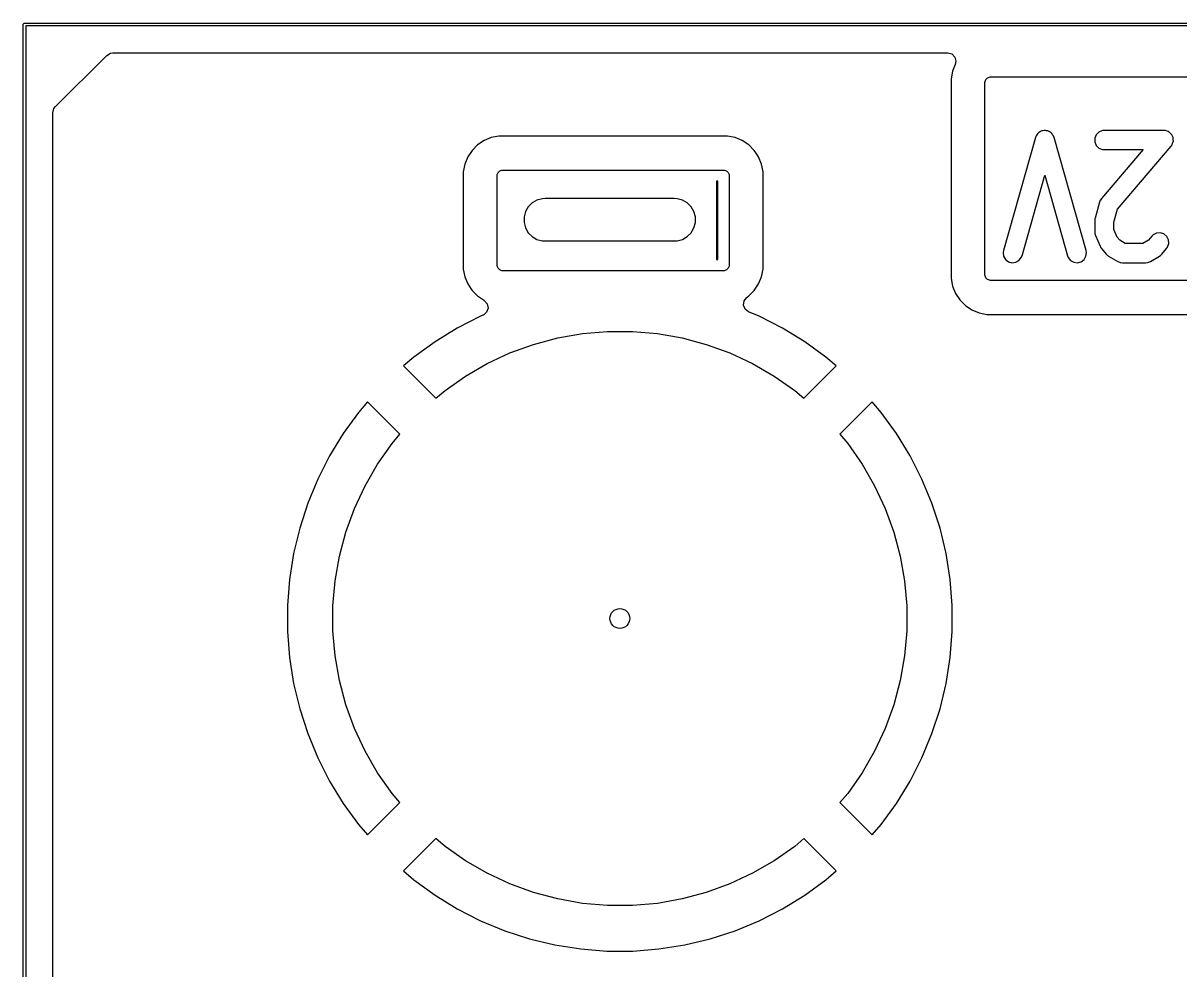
# Model space of a CAD drawing. Extents: x 70.6 to 149.6, y -117.6 to -52.5.
# Drawn here: x 70.56 to 91.02, y -69.26 to -52.53 of the extents above; entities that cross this region are included whole.
import ezdxf

# ---------------------------------------------------------------- set-up
doc = ezdxf.new("R2010")
doc.units = 0
doc.layers.add('BLACK', color=7, linetype='CONTINUOUS')

msp = doc.modelspace()

# ---------------------------------------------------------------- linework, layer by layer
at = {"layer": 'BLACK', "linetype": 'CONTINUOUS'}
for p, q in [((70.56334, -52.55117), (70.565243, -52.541603)), ((70.56334, -117.55117), (70.56334, -52.55117)), ((70.565243, -52.541603), (70.578773, -52.528073)), ((70.578773, -52.528073), (70.58834, -52.52617)), ((70.58834, -52.52617), (149.58834, -52.52617)), ((70.61334, -52.57617), (70.61334, -117.52617)), ((149.56334, -52.57617), (70.61334, -52.57617)), ((71.132481, -54.007029), (72.044199, -53.095311)), ((72.044199, -53.095311), (72.110994, -53.056747)), ((72.110994, -53.056747), (72.149558, -53.05167)), ((72.149558, -53.05167), (86.913141, -53.05167)), ((86.913141, -53.05167), (86.987641, -53.071632)), ((86.987641, -53.071632), (87.042179, -53.12617)), ((87.042179, -53.12617), (87.062141, -53.20067)), ((87.003015, -53.37305), (86.976096, -53.508382)), ((87.050799, -53.25769), (87.003015, -53.37305)), ((87.062141, -53.20067), (87.050799, -53.25769)), ((86.976096, -53.508382), (86.976096, -57.042825)), ((87.576596, -53.577376), (87.578517, -53.557867)), ((87.576596, -56.973832), (87.576596, -53.577376)), ((87.578517, -53.557867), (87.593449, -53.521819)), ((87.593449, -53.521819), (87.621039, -53.494229)), ((87.621039, -53.494229), (87.657087, -53.479297)), ((87.657087, -53.479297), (87.676596, -53.477376)), ((87.676596, -53.477376), (103.751749, -53.477376)), ((71.108802, -54.037888), (71.132481, -54.007029)), ((71.08884, -54.112388), (71.108802, -54.037888)), ((71.08884, -62.820151), (71.08884, -54.112388)), ((88.62102, -54.423453), (88.601934, -54.42886)), ((88.634563, -54.425039), (88.62102, -54.423453)), ((88.648106, -54.423453), (88.634563, -54.425039)), ((88.667191, -54.42886), (88.648106, -54.423453)), ((89.686944, -54.422912), (89.653779, -54.426179)), ((90.739325, -54.422912), (89.686944, -54.422912)), ((90.754469, -54.424403), (90.739325, -54.422912)), ((90.758907, -54.424044), (90.754469, -54.424403)), ((90.762468, -54.425191), (90.758907, -54.424044)), ((78.716515, -54.602091), (78.601792, -54.678747)), ((78.716521, -54.602088), (78.716515, -54.602091)), ((78.844001, -54.549284), (78.716521, -54.602088)), ((78.844005, -54.549283), (78.844001, -54.549284)), ((78.979338, -54.522364), (78.844005, -54.549283)), ((79.117324, -54.522364), (78.979338, -54.522364)), ((83.020085, -54.522364), (79.117324, -54.522364)), ((83.155417, -54.549283), (83.020085, -54.522364)), ((83.155421, -54.549284), (83.155417, -54.549283)), ((83.282901, -54.602088), (83.155421, -54.549284)), ((83.282907, -54.602091), (83.282901, -54.602088)), ((83.39763, -54.678747), (83.282907, -54.602091)), ((88.471001, -54.54657), (87.904334, -56.54657)), ((88.472592, -54.542519), (88.471001, -54.54657)), ((88.47282, -54.540574), (88.472592, -54.542519)), ((88.474628, -54.537334), (88.47282, -54.540574)), ((88.483186, -54.515552), (88.474628, -54.537334)), ((88.495484, -54.499989), (88.483186, -54.515552)), ((88.505161, -54.482662), (88.495484, -54.499989)), ((88.515859, -54.474207), (88.505161, -54.482662)), ((88.524313, -54.46351), (88.515859, -54.474207)), ((88.541638, -54.453834), (88.524313, -54.46351)), ((88.557202, -54.441535), (88.541638, -54.453834)), ((88.570316, -54.437819), (88.557202, -54.441535)), ((88.582225, -54.431169), (88.570316, -54.437819)), ((88.601934, -54.42886), (88.582225, -54.431169)), ((88.686901, -54.431169), (88.667191, -54.42886)), ((88.698809, -54.437819), (88.686901, -54.431169)), ((88.711924, -54.441535), (88.698809, -54.437819)), ((88.727487, -54.453834), (88.711924, -54.441535)), ((88.744813, -54.46351), (88.727487, -54.453834)), ((88.753267, -54.474207), (88.744813, -54.46351)), ((88.763965, -54.482662), (88.753267, -54.474207)), ((88.773639, -54.499986), (88.763965, -54.482662)), ((88.78594, -54.515551), (88.773639, -54.499986)), ((88.794498, -54.537338), (88.78594, -54.515551)), ((88.796306, -54.540575), (88.794498, -54.537338)), ((88.796533, -54.542519), (88.796306, -54.540575)), ((88.798125, -54.54657), (88.796533, -54.542519)), ((89.364791, -56.546569), (88.798125, -54.54657)), ((89.545594, -54.498465), (89.520211, -54.559747)), ((89.520211, -54.559747), (89.520211, -54.626077)), ((89.520211, -54.626077), (89.545594, -54.687359)), ((89.592497, -54.451562), (89.545594, -54.498465)), ((89.653779, -54.426179), (89.592497, -54.451562)), ((90.77249, -54.426179), (90.762468, -54.425191)), ((90.796898, -54.436288), (90.77249, -54.426179)), ((90.822039, -54.444392), (90.796898, -54.436288)), ((90.82734, -54.448897), (90.822039, -54.444392)), ((90.833772, -54.451562), (90.82734, -54.448897)), ((90.852459, -54.470249), (90.833772, -54.451562)), ((90.872579, -54.487351), (90.852459, -54.470249)), ((90.875752, -54.493542), (90.872579, -54.487351)), ((90.880675, -54.498465), (90.875752, -54.493542)), ((90.890783, -54.52287), (90.880675, -54.498465)), ((90.902833, -54.54638), (90.890783, -54.52287)), ((90.895948, -54.650483), (90.906058, -54.626077)), ((90.903395, -54.553319), (90.902833, -54.54638)), ((90.906058, -54.559747), (90.903395, -54.553319)), ((90.906058, -54.586159), (90.906058, -54.559747)), ((90.908193, -54.612494), (90.906058, -54.586159)), ((90.906058, -54.619118), (90.908193, -54.612494)), ((90.906058, -54.626077), (90.906058, -54.619118)), ((78.504214, -54.776325), (78.427558, -54.891048)), ((78.50422, -54.776318), (78.504214, -54.776325)), ((78.601785, -54.678753), (78.50422, -54.776318)), ((78.601792, -54.678747), (78.601785, -54.678753)), ((83.397634, -54.67875), (83.39763, -54.678747)), ((83.495206, -54.776322), (83.397634, -54.67875)), ((83.495208, -54.776325), (83.495206, -54.776322)), ((83.528513, -54.82617), (83.495208, -54.776325)), ((83.571867, -54.891053), (83.528513, -54.82617)), ((89.545594, -54.687359), (89.592497, -54.734262)), ((89.592497, -54.734262), (89.653779, -54.759645)), ((90.37171, -54.762912), (89.638367, -55.62567)), ((89.653779, -54.759645), (89.686944, -54.762912)), ((89.686944, -54.762912), (90.37171, -54.762912)), ((89.921376, -55.817693), (90.868855, -54.703012)), ((90.868855, -54.703012), (90.877525, -54.690508)), ((90.877525, -54.690508), (90.880675, -54.687359)), ((90.880675, -54.687359), (90.882107, -54.683901)), ((90.882107, -54.683901), (90.887845, -54.675627)), ((90.887845, -54.675627), (90.895948, -54.650483)), ((78.37475, -55.018538), (78.347831, -55.15387)), ((78.374751, -55.018534), (78.37475, -55.018538)), ((78.427555, -54.891054), (78.374751, -55.018534)), ((78.427558, -54.891048), (78.427555, -54.891054)), ((83.624672, -55.018536), (83.571867, -54.891053)), ((83.651592, -55.153871), (83.624672, -55.018536)), ((78.347831, -55.15387), (78.347831, -56.874057)), ((78.948331, -55.222864), (78.950252, -55.203355)), ((78.948331, -56.805064), (78.948331, -55.222864)), ((78.950252, -55.203355), (78.965184, -55.167307)), ((78.965184, -55.167307), (78.992774, -55.139717)), ((78.992774, -55.139717), (79.028822, -55.124785)), ((79.028822, -55.124785), (79.048331, -55.122864)), ((79.048331, -55.122864), (82.951092, -55.122864)), ((82.951092, -55.122864), (82.970601, -55.124785)), ((82.970601, -55.124785), (83.006649, -55.139717)), ((83.006649, -55.139717), (83.034239, -55.167307)), ((83.034239, -55.167307), (83.049171, -55.203355)), ((83.049171, -55.203355), (83.051092, -55.222864)), ((83.051092, -55.222864), (83.051092, -56.805064)), ((83.651592, -56.874057), (83.651592, -55.153871)), ((88.231458, -56.639254), (88.634562, -55.21653)), ((88.634562, -55.21653), (89.037668, -56.639254)), ((82.828553, -55.322864), (82.828553, -56.705064)), ((82.851092, -55.322864), (82.828553, -55.322864)), ((82.851092, -56.705064), (82.851092, -55.322864)), ((79.747099, -55.630378), (79.65254, -55.655715)), ((79.796046, -55.62717), (79.747099, -55.630378)), ((82.081761, -55.62717), (79.796046, -55.62717)), ((82.130708, -55.630378), (82.081761, -55.62717)), ((82.225267, -55.655715), (82.130708, -55.630378)), ((89.638367, -55.62567), (89.619377, -55.653055)), ((79.498538, -55.773884), (79.449591, -55.858664)), ((79.56776, -55.704662), (79.498538, -55.773884)), ((79.65254, -55.655715), (79.56776, -55.704662)), ((82.310047, -55.704662), (82.225267, -55.655715)), ((82.379269, -55.773884), (82.310047, -55.704662)), ((82.428216, -55.858664), (82.379269, -55.773884)), ((89.604336, -55.689427), (89.523383, -55.975141)), ((89.61652, -55.658409), (89.604336, -55.689427)), ((89.61843, -55.655991), (89.61652, -55.658409)), ((89.619377, -55.653055), (89.61843, -55.655991)), ((89.856944, -56.045101), (89.921376, -55.817693)), ((79.449591, -55.858664), (79.424254, -55.953223)), ((79.424254, -55.953223), (79.424254, -56.051117)), ((79.424254, -56.051117), (79.449591, -56.145676)), ((82.453553, -55.953223), (82.428216, -55.858664)), ((82.428216, -56.145676), (82.453553, -56.051117)), ((82.453553, -56.051117), (82.453553, -55.953223)), ((89.517915, -56.011619), (89.516944, -56.021484)), ((89.516944, -56.021484), (89.516944, -56.21196)), ((89.519238, -55.998187), (89.517485, -56.007941)), ((89.517485, -56.007941), (89.517915, -56.011619)), ((89.520211, -55.988319), (89.519238, -55.998187)), ((89.521628, -55.984895), (89.520211, -55.988319)), ((89.523383, -55.975141), (89.521628, -55.984895)), ((89.856944, -56.177333), (89.856944, -56.045101)), ((79.449591, -56.145676), (79.498538, -56.230456)), ((79.498538, -56.230456), (79.56776, -56.299678)), ((82.310047, -56.299678), (82.379269, -56.230456)), ((82.379269, -56.230456), (82.428216, -56.145676)), ((89.516944, -56.21196), (89.520211, -56.245125)), ((89.520211, -56.245125), (89.520514, -56.245858)), ((89.520514, -56.245858), (89.520522, -56.246654)), ((89.520522, -56.246654), (89.530488, -56.278454)), ((89.914213, -56.312085), (89.856944, -56.177333)), ((90.611841, -56.238928), (90.552812, -56.269182)), ((90.677955, -56.233567), (90.611841, -56.238928)), ((90.741087, -56.253916), (90.677955, -56.233567)), ((90.791627, -56.296875), (90.741087, -56.253916)), ((79.56776, -56.299678), (79.65254, -56.348625)), ((79.65254, -56.348625), (79.747099, -56.373962)), ((79.747099, -56.373962), (79.796046, -56.37717)), ((79.796046, -56.37717), (82.081761, -56.37717)), ((82.081761, -56.37717), (82.130708, -56.373962)), ((82.130708, -56.373962), (82.225267, -56.348625)), ((82.225267, -56.348625), (82.310047, -56.299678)), ((89.530488, -56.278454), (89.611441, -56.46893)), ((89.611441, -56.46893), (89.618044, -56.481015)), ((89.959786, -56.3657), (89.914213, -56.312085)), ((90.057046, -56.422912), (89.959786, -56.3657)), ((90.369224, -56.422912), (90.057046, -56.422912)), ((90.466483, -56.3657), (90.369224, -56.422912)), ((90.528843, -56.292336), (90.466483, -56.3657)), ((90.552812, -56.269182), (90.528843, -56.292336)), ((90.821881, -56.355904), (90.791627, -56.296875)), ((90.806893, -56.48515), (90.827242, -56.422018)), ((90.827242, -56.422018), (90.821881, -56.355904)), ((87.904334, -56.54657), (87.898437, -56.579369)), ((87.898437, -56.579369), (87.906153, -56.64525)), ((87.906153, -56.64525), (87.938494, -56.703162)), ((88.178146, -56.722314), (88.219273, -56.670273)), ((88.219273, -56.670273), (88.231458, -56.639254)), ((89.037668, -56.639254), (89.049853, -56.670272)), ((89.049853, -56.670272), (89.09098, -56.722314)), ((89.330632, -56.703162), (89.362973, -56.645249)), ((89.362973, -56.645249), (89.370689, -56.579369)), ((89.370689, -56.579369), (89.364791, -56.546569)), ((89.618044, -56.481015), (89.619377, -56.48515)), ((89.619377, -56.48515), (89.623745, -56.49145)), ((89.623745, -56.49145), (89.62742, -56.498175)), ((89.62742, -56.498175), (89.630518, -56.501216)), ((89.630518, -56.501216), (89.638367, -56.512536)), ((89.638367, -56.512536), (89.719319, -56.607774)), ((89.719319, -56.607774), (89.733085, -56.621072)), ((89.733085, -56.621072), (89.735726, -56.624572)), ((89.735726, -56.624572), (89.739729, -56.62749)), ((89.739729, -56.62749), (89.743288, -56.630928)), ((89.743288, -56.630928), (89.747185, -56.632925)), ((89.747185, -56.632925), (89.762656, -56.644203)), ((89.762656, -56.644203), (89.924561, -56.739441)), ((90.501709, -56.739441), (90.663614, -56.644203)), ((90.663614, -56.644203), (90.679084, -56.632925)), ((90.679084, -56.632925), (90.682982, -56.630928)), ((90.682982, -56.630928), (90.68654, -56.62749)), ((90.68654, -56.62749), (90.690544, -56.624572)), ((90.690544, -56.624572), (90.693184, -56.621072)), ((90.693184, -56.621072), (90.706951, -56.607774)), ((90.706951, -56.607774), (90.787903, -56.512536)), ((90.787903, -56.512536), (90.806893, -56.48515)), ((78.347831, -56.874057), (78.37475, -57.009389)), ((78.950252, -56.824573), (78.948331, -56.805064)), ((78.965184, -56.860621), (78.950252, -56.824573)), ((78.992774, -56.888211), (78.965184, -56.860621)), ((82.828553, -56.705064), (82.851092, -56.705064)), ((83.034239, -56.860621), (83.006649, -56.888211)), ((83.049171, -56.824573), (83.034239, -56.860621)), ((83.051092, -56.805064), (83.049171, -56.824573)), ((83.624672, -57.009392), (83.651592, -56.874057)), ((87.938494, -56.703162), (87.990535, -56.744289)), ((87.990535, -56.744289), (88.054353, -56.762371)), ((88.054353, -56.762371), (88.120234, -56.754655)), ((88.120234, -56.754655), (88.178146, -56.722314)), ((89.09098, -56.722314), (89.148892, -56.754655)), ((89.148892, -56.754655), (89.214773, -56.762371)), ((89.214773, -56.762371), (89.278591, -56.744289)), ((89.278591, -56.744289), (89.330632, -56.703162)), ((89.924561, -56.739441), (89.954803, -56.75344)), ((89.954803, -56.75344), (89.966591, -56.755089)), ((89.966591, -56.755089), (89.977589, -56.759645)), ((89.977589, -56.759645), (90.010754, -56.762912)), ((90.010754, -56.762912), (90.415516, -56.762912)), ((90.415516, -56.762912), (90.448681, -56.759645)), ((90.448681, -56.759645), (90.459678, -56.755089)), ((90.459678, -56.755089), (90.471467, -56.75344)), ((90.471467, -56.75344), (90.501709, -56.739441)), ((78.37475, -57.009389), (78.374751, -57.009393)), ((78.374751, -57.009393), (78.427555, -57.136873)), ((79.028822, -56.903143), (78.992774, -56.888211)), ((79.048331, -56.905064), (79.028822, -56.903143)), ((82.951092, -56.905064), (79.048331, -56.905064)), ((82.970601, -56.903143), (82.951092, -56.905064)), ((83.006649, -56.888211), (82.970601, -56.903143)), ((83.571867, -57.136875), (83.624672, -57.009392)), ((86.976096, -57.042825), (87.003015, -57.178157)), ((87.578517, -56.993341), (87.576596, -56.973832)), ((87.593449, -57.029389), (87.578517, -56.993341)), ((87.621039, -57.056979), (87.593449, -57.029389)), ((87.657087, -57.071911), (87.621039, -57.056979)), ((87.676596, -57.073832), (87.657087, -57.071911)), ((103.751749, -57.073832), (87.676596, -57.073832)), ((78.427555, -57.136873), (78.427558, -57.136879)), ((78.427558, -57.136879), (78.490588, -57.231209)), ((78.490588, -57.231209), (78.504217, -57.251606)), ((78.504217, -57.251606), (78.601789, -57.349178)), ((83.397634, -57.349178), (83.495206, -57.251606)), ((83.495206, -57.251606), (83.571867, -57.136875)), ((87.003015, -57.178157), (87.003016, -57.178161)), ((87.003016, -57.178161), (87.05582, -57.305641)), ((78.601789, -57.349178), (78.708335, -57.42037)), ((78.708335, -57.42037), (78.721004, -57.428835)), ((78.721004, -57.428835), (78.771858, -57.486823)), ((78.771858, -57.486823), (78.786905, -57.56247)), ((83.304267, -57.511505), (83.314334, -57.435037)), ((83.314334, -57.435037), (83.361287, -57.373847)), ((83.361287, -57.373847), (83.369185, -57.368187)), ((83.369185, -57.368187), (83.397634, -57.349178)), ((87.05582, -57.305641), (87.055823, -57.305647)), ((87.055823, -57.305647), (87.132479, -57.42037)), ((87.132479, -57.42037), (87.132482, -57.420374)), ((87.132482, -57.420374), (87.230054, -57.517946)), ((78.695247, -57.690381), (78.654719, -57.707169)), ((78.704125, -57.686358), (78.695247, -57.690381)), ((78.762113, -57.635504), (78.704125, -57.686358)), ((78.786905, -57.56247), (78.762113, -57.635504)), ((83.333782, -57.582762), (83.304267, -57.511505)), ((83.394972, -57.629715), (83.333782, -57.582762)), ((83.581956, -57.707167), (83.394972, -57.629715)), ((87.230054, -57.517946), (87.230057, -57.517948)), ((87.230057, -57.517948), (87.34478, -57.594604)), ((87.34478, -57.594604), (87.344782, -57.594605)), ((87.344782, -57.594605), (87.344785, -57.594607)), ((87.344785, -57.594607), (87.472268, -57.647412)), ((87.472268, -57.647412), (87.607603, -57.674332)), ((87.607603, -57.674332), (103.820742, -57.674332)), ((78.654707, -57.707174), (78.243047, -57.916925)), ((78.654719, -57.707169), (78.654707, -57.707174)), ((83.581972, -57.707174), (83.581956, -57.707167)), ((83.993632, -57.916925), (83.581972, -57.707174)), ((78.243047, -57.916925), (77.849071, -58.158352)), ((79.590755, -58.206288), (80.018827, -58.091586)), ((80.018827, -58.091586), (80.455267, -58.01463)), ((80.455267, -58.01463), (80.896754, -57.976005)), ((80.896754, -57.976005), (81.339926, -57.976005)), ((81.339926, -57.976005), (81.781413, -58.01463)), ((81.781413, -58.01463), (82.217853, -58.091586)), ((82.217853, -58.091586), (82.645925, -58.206288)), ((84.387608, -58.158352), (83.993632, -57.916925)), ((77.849071, -58.158352), (77.475259, -58.429943)), ((79.174308, -58.357862), (79.590755, -58.206288)), ((82.645925, -58.206288), (83.062372, -58.357862)), ((84.76142, -58.429942), (84.387608, -58.158352)), ((77.475259, -58.429943), (77.290935, -58.587369)), ((78.772657, -58.545155), (79.174308, -58.357862)), ((83.062372, -58.357862), (83.464023, -58.545155)), ((84.945744, -58.587369), (84.76142, -58.429942)), ((77.290935, -58.587369), (77.861984, -59.158418)), ((78.388858, -58.766741), (78.772657, -58.545155)), ((83.464023, -58.545155), (83.847822, -58.766741)), ((84.374694, -59.158418), (84.945744, -58.587369)), ((78.025832, -59.020935), (78.388858, -58.766741)), ((83.847822, -58.766741), (84.210848, -59.020935)), ((77.861984, -59.158418), (78.025832, -59.020935)), ((84.210848, -59.020935), (84.374694, -59.158418)), ((76.654539, -59.223765), (76.497113, -59.408089)), ((77.225588, -59.794814), (76.654539, -59.223765)), ((85.582139, -59.223765), (85.01109, -59.794813)), ((85.739567, -59.408089), (85.582139, -59.223765)), ((76.497113, -59.408089), (76.225522, -59.781901)), ((86.011157, -59.781901), (85.739567, -59.408089)), ((76.225522, -59.781901), (75.984095, -60.175877)), ((77.088105, -59.958662), (77.225588, -59.794814)), ((85.01109, -59.794813), (85.148575, -59.958662)), ((86.252584, -60.175877), (86.011157, -59.781901)), ((76.833911, -60.321688), (77.088105, -59.958662)), ((85.148575, -59.958662), (85.402769, -60.321688)), ((75.984095, -60.175877), (75.774344, -60.587537)), ((76.612325, -60.705487), (76.833911, -60.321688)), ((85.402769, -60.321688), (85.624355, -60.705487)), ((86.462335, -60.587537), (86.252584, -60.175877)), ((75.774337, -60.587552), (75.597524, -61.014413)), ((75.774344, -60.587537), (75.774337, -60.587552)), ((76.425032, -61.107138), (76.612325, -60.705487)), ((85.624355, -60.705487), (85.811648, -61.107138)), ((86.462342, -60.587552), (86.462335, -60.587537)), ((86.639155, -61.014413), (86.462342, -60.587552)), ((75.597512, -61.014446), (75.454741, -61.453852)), ((75.597524, -61.014413), (75.597512, -61.014446)), ((76.273458, -61.523585), (76.425032, -61.107138)), ((85.811648, -61.107138), (85.963222, -61.523585)), ((86.639167, -61.014446), (86.639155, -61.014413)), ((86.706641, -61.222111), (86.639167, -61.014446)), ((86.718428, -61.258389), (86.706641, -61.222111)), ((86.718429, -61.258391), (86.718428, -61.258389)), ((86.78194, -61.45386), (86.718429, -61.258391)), ((75.454738, -61.45386), (75.346873, -61.90315)), ((75.454741, -61.453852), (75.454738, -61.45386)), ((76.158756, -61.951657), (76.273458, -61.523585)), ((85.963222, -61.523585), (86.077924, -61.951657)), ((86.889806, -61.90315), (86.78194, -61.45386)), ((75.346873, -61.90315), (75.274592, -62.35952)), ((76.0818, -62.388097), (76.158756, -61.951657)), ((86.077924, -61.951657), (86.15488, -62.388097)), ((86.962087, -62.35952), (86.889806, -61.90315)), ((75.274592, -62.35952), (75.23834, -62.820151)), ((76.043175, -62.829584), (76.0818, -62.388097)), ((86.15488, -62.388097), (86.193505, -62.829584)), ((86.99834, -62.820151), (86.962087, -62.35952)), ((71.08884, -73.627808), (71.08884, -62.820151)), ((75.23834, -62.820151), (75.23834, -63.282188)), ((76.043175, -63.272756), (76.043175, -62.829584)), ((86.193505, -62.829584), (86.193505, -63.272756)), ((86.99834, -63.282188), (86.99834, -62.820151)), ((75.23834, -63.282188), (75.274592, -63.742819)), ((76.0818, -63.714243), (76.043175, -63.272756)), ((86.193505, -63.272756), (86.15488, -63.714243)), ((86.962087, -63.742819), (86.998339, -63.282188)), ((86.998339, -63.282188), (86.99834, -63.282188)), ((75.274592, -63.742819), (75.346873, -64.199189)), ((76.158756, -64.150683), (76.0818, -63.714243)), ((86.15488, -63.714243), (86.077924, -64.150683)), ((86.889806, -64.199189), (86.962087, -63.742819)), ((75.346873, -64.199189), (75.454738, -64.648479)), ((76.273458, -64.578755), (76.158756, -64.150683)), ((86.077924, -64.150683), (85.963222, -64.578755)), ((86.781941, -64.648479), (86.889806, -64.199189)), ((75.454738, -64.648479), (75.454741, -64.648487)), ((75.454741, -64.648487), (75.597512, -65.087893)), ((76.425032, -64.995202), (76.273458, -64.578755)), ((85.963222, -64.578755), (85.811648, -64.995202)), ((86.639167, -65.087893), (86.781938, -64.648487)), ((86.781938, -64.648487), (86.781941, -64.648479)), ((76.612325, -65.396853), (76.425032, -64.995202)), ((85.811648, -64.995202), (85.624355, -65.396853)), ((75.597512, -65.087893), (75.597524, -65.087926)), ((75.597524, -65.087926), (75.774337, -65.514787)), ((86.462342, -65.514787), (86.639155, -65.087926)), ((86.639155, -65.087926), (86.639167, -65.087893)), ((76.833911, -65.780652), (76.612325, -65.396853)), ((85.624355, -65.396853), (85.402769, -65.780652)), ((75.774337, -65.514787), (75.774344, -65.514802)), ((75.774344, -65.514802), (75.984095, -65.926462)), ((86.252584, -65.926462), (86.462335, -65.514802)), ((86.462335, -65.514802), (86.462342, -65.514787)), ((77.088105, -66.143678), (76.833911, -65.780652)), ((85.402769, -65.780652), (85.148575, -66.143678)), ((75.984095, -65.926462), (76.225522, -66.320438)), ((86.011157, -66.320438), (86.252584, -65.926462)), ((77.225587, -66.307523), (77.088105, -66.143678)), ((85.148575, -66.143678), (85.011091, -66.307525)), ((76.225522, -66.320438), (76.497112, -66.69425)), ((76.654539, -66.878573), (77.225587, -66.307523)), ((85.011091, -66.307525), (85.582139, -66.878573)), ((85.739565, -66.694253), (86.011157, -66.320438)), ((76.497112, -66.69425), (76.654539, -66.878573)), ((85.582139, -66.878573), (85.739557, -66.694263)), ((85.739557, -66.694263), (85.739565, -66.694253)), ((77.861983, -66.94392), (77.290935, -67.514969)), ((78.025832, -67.081405), (77.861983, -66.94392)), ((78.388858, -67.335599), (78.025832, -67.081405)), ((84.210848, -67.081405), (83.847822, -67.335599)), ((84.374695, -66.943921), (84.210848, -67.081405)), ((84.945743, -67.514969), (84.374695, -66.943921)), ((77.290935, -67.514969), (77.475259, -67.672397)), ((78.772657, -67.557185), (78.388858, -67.335599)), ((83.847822, -67.335599), (83.464023, -67.557185)), ((84.761433, -67.672387), (84.945743, -67.514969)), ((77.475259, -67.672397), (77.849071, -67.943987)), ((79.174308, -67.744478), (78.772657, -67.557185)), ((83.464023, -67.557185), (83.062372, -67.744478)), ((84.387608, -67.943987), (84.761423, -67.672395)), ((84.761423, -67.672395), (84.761433, -67.672387)), ((79.590755, -67.896052), (79.174308, -67.744478)), ((80.018827, -68.010754), (79.590755, -67.896052)), ((82.645925, -67.896052), (82.217853, -68.010754)), ((83.062372, -67.744478), (82.645925, -67.896052)), ((77.849071, -67.943987), (78.243047, -68.185414)), ((80.455267, -68.08771), (80.018827, -68.010754)), ((80.896754, -68.126335), (80.455267, -68.08771)), ((81.339926, -68.126335), (80.896754, -68.126335)), ((81.781413, -68.08771), (81.339926, -68.126335)), ((82.217853, -68.010754), (81.781413, -68.08771)), ((83.993632, -68.185414), (84.387608, -67.943987)), ((78.243047, -68.185414), (78.654707, -68.395165)), ((83.581972, -68.395165), (83.993632, -68.185414)), ((78.654707, -68.395165), (78.654722, -68.395172)), ((78.654722, -68.395172), (79.081583, -68.571985)), ((83.155096, -68.571985), (83.581957, -68.395172)), ((83.581957, -68.395172), (83.581972, -68.395165)), ((79.081583, -68.571985), (79.081616, -68.571997)), ((79.081616, -68.571997), (79.521022, -68.714768)), ((79.521022, -68.714768), (79.52103, -68.714771)), ((79.52103, -68.714771), (79.970322, -68.822636)), ((82.266359, -68.822636), (82.715649, -68.714771)), ((82.715649, -68.714771), (82.715657, -68.714768)), ((82.715657, -68.714768), (83.155063, -68.571997)), ((83.155063, -68.571997), (83.155096, -68.571985)), ((79.970322, -68.822636), (79.970319, -68.822636)), ((79.970319, -68.822636), (80.42669, -68.894917)), ((80.42669, -68.894917), (80.887321, -68.931169)), ((80.887321, -68.931169), (80.887321, -68.93117)), ((80.887321, -68.93117), (81.349359, -68.93117)), ((81.349358, -68.931169), (81.809989, -68.894917)), ((81.349359, -68.93117), (81.349358, -68.931169)), ((81.809989, -68.894917), (82.266359, -68.822636))]:
    msp.add_line(p, q, dxfattribs=at)
at = {"layer": 'BLACK'}
msp.add_circle((81.11834, -63.05117), 0.175, dxfattribs=at)
msp.add_circle((81.11834, -63.05117), 0.175, dxfattribs=at)
at = {"layer": 'WHITE'}
msp.add_circle((81.11834, -63.05117), 0.175, dxfattribs=at)

doc.saveas('drawing.dxf')
